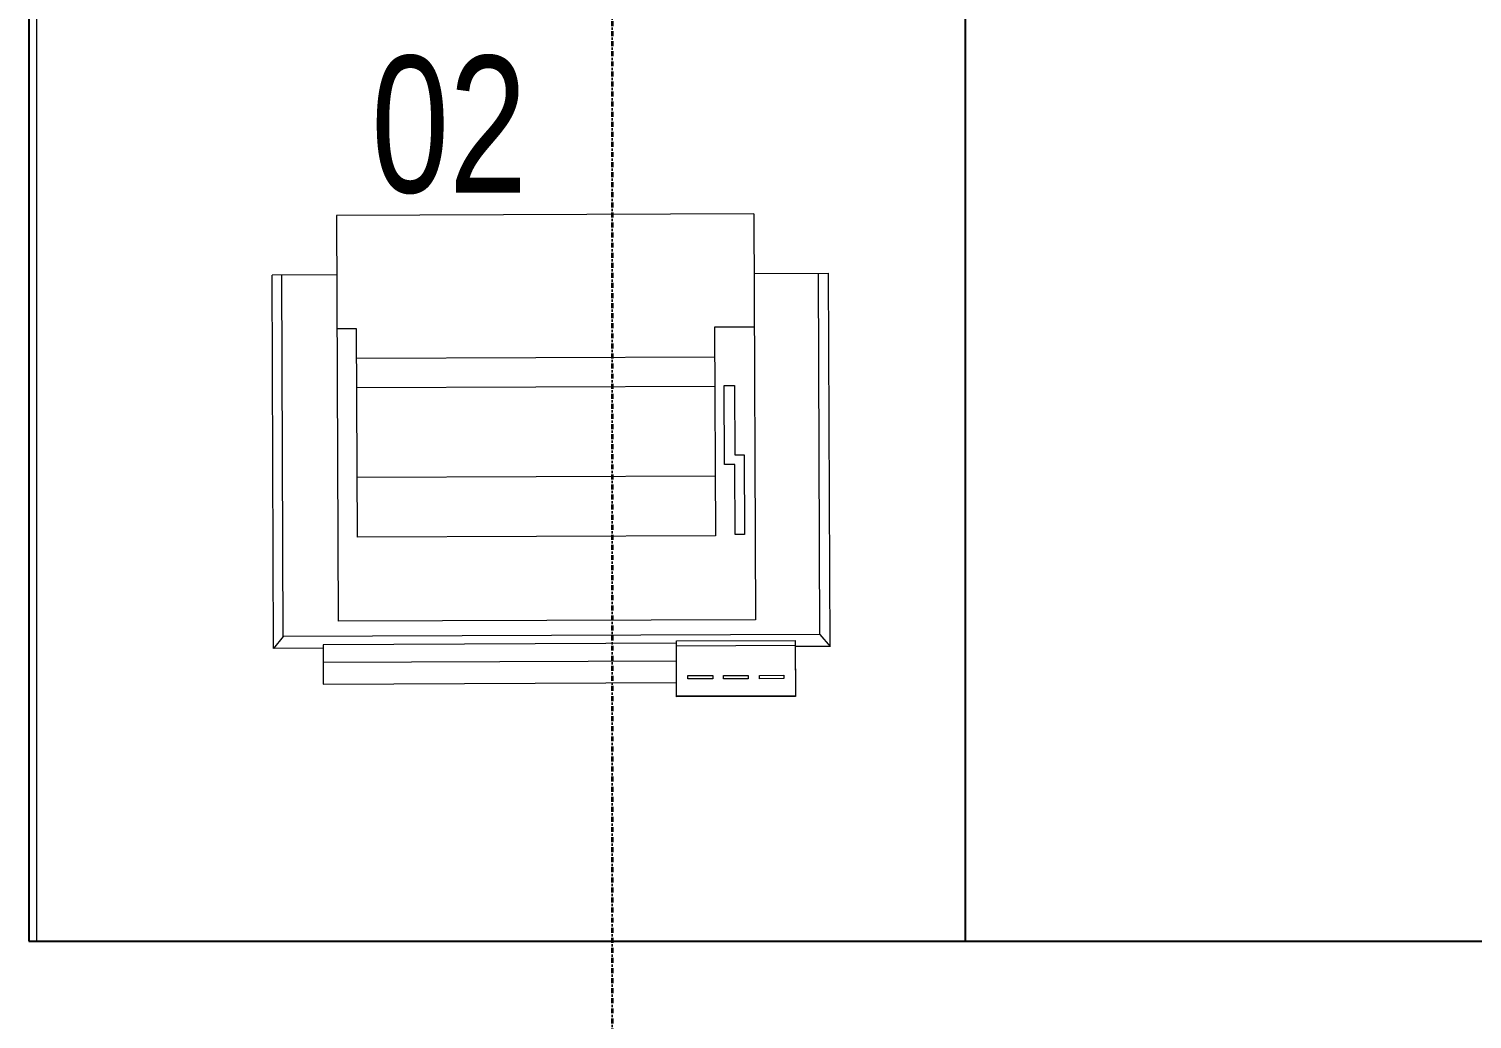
# Model space of a CAD drawing. Extents: x -12260 to 184725, y -29287 to 19916.
# Drawn here: x 39476 to 40400, y 2310 to 2944 of the extents above; entities that cross this region are included whole.
import ezdxf

# ---------------------------------------------------------------- set-up
doc = ezdxf.new("R2010")
doc.units = 0
doc.header["$LTSCALE"] = 0.25
doc.linetypes.add('DASHDOT', pattern=[25.4, 12.7, -6.35, 0, -6.35])
for name, color, linetype, lineweight in [('01-First Floor-FUR$0$72_EGR_EQP_TAG', 142, 'Continuous', 5), ('01-First Floor-FUR$0$LOADING', 253, 'Continuous', 5), ('01-First Floor-FUR$0$Walls', 251, 'Continuous', 5), ('E-LITE-CLNG-CNDT', 6, 'DASHDOT', 35)]:
    doc.layers.add(name, color=color, linetype=linetype, lineweight=lineweight)
doc.layers.add('01-First Floor-FUR$0$FALSE CEILING', color=251, linetype='Continuous')
doc.styles.add('01-First Floor-FUR$0$X3G_ENTITY_257CFD', font='swisscl.ttf', dxfattribs={"height": 200})

# ---------------------------------------------------------------- blocks, each defined once
blk = doc.blocks.new('01-First Floor-FUR$0$GF21046B-P')
at = {"color": 0}
blk.add_lwpolyline([(0, 0), (1, 0), (1, 0.6), (0, 0.6)], close=True, dxfattribs=at)
blk = doc.blocks.new('01-First Floor-FUR$0$ITPPLT2C-P')
at = {"color": 0}
for p, q in [((0.02286, 0.03177), (0.26184, 0.03177)), ((0.03041, 0.02557), (0.02286, 0.03177)), ((0.02286, 0), (0.02286, 0.03177)), ((0.26184, -0.00959), (0.26184, 0.03177)), ((0.03041, -0.31823), (0.03041, 0.02557)), ((0.03041, 0.02557), (0.26184, 0.02557)), ((0, 0), (0, -0.22622)), ((0.02518, 0), (0, 0)), ((0.01395, 0), (0.01395, -0.22622)), ((0.02518, 0), (0.01395, 0)), ((0.02518, -0.22622), (0.02518, 0)), ((0.0401, -0.27688), (0.0401, -0.00959)), ((0.3, -0.00959), (0.0401, -0.00959)), ((0.22741, -0.02218), (0.22741, -0.00959)), ((0.3, -0.27688), (0.3, -0.00959)), ((0.09395, -0.2515), (0.09395, -0.02218)), ((0.09395, -0.02218), (0.22741, -0.02218)), ((0.13211, -0.2515), (0.13211, -0.02218)), ((0.18945, -0.2515), (0.18945, -0.02218)), ((0.20824, -0.2515), (0.20824, -0.02218)), ((-0.0091, -0.22622), (0.02673, -0.22622)), ((-0.0091, -0.30235), (-0.0091, -0.22622)), ((-0.00872, -0.22622), (0.02363, -0.22622)), ((-0.00872, -0.30235), (-0.00872, -0.22622)), ((0, -0.22622), (0.02518, -0.22622)), ((0.01395, -0.22622), (0.02518, -0.22622)), ((0.02363, -0.22622), (0.02363, -0.30235)), ((0.02673, -0.22622), (0.02673, -0.30235)), ((0.00232, -0.24947), (0.00232, -0.23339)), ((0.00232, -0.23339), (0.00446, -0.23339)), ((0.00446, -0.23339), (0.00446, -0.24947)), ((0.00446, -0.24947), (0.00232, -0.24947)), ((0.00232, -0.27213), (0.00232, -0.25625)), ((0.00232, -0.25625), (0.00446, -0.25625)), ((0.00446, -0.25625), (0.00446, -0.27213)), ((0.22741, -0.2515), (0.09395, -0.2515)), ((0.13947, -0.2575), (0.19003, -0.2575)), ((0.13947, -0.26409), (0.13947, -0.2575)), ((0.19003, -0.2575), (0.19003, -0.26409)), ((0.22741, -0.27688), (0.22741, -0.2515)), ((0.09472, -0.2701), (0.09472, -0.26409)), ((0.09472, -0.26409), (0.13947, -0.26409)), ((0.19003, -0.26409), (0.14567, -0.26409)), ((0.14567, -0.26409), (0.14567, -0.2701)), ((0.00446, -0.27213), (0.00232, -0.27213)), ((0.3, -0.27688), (0.0401, -0.27688)), ((0.14567, -0.2701), (0.09472, -0.2701)), ((0.26184, -0.27688), (0.26184, -0.32462)), ((0.00232, -0.29499), (0.00232, -0.2793)), ((0.00232, -0.2793), (0.00446, -0.2793)), ((0.00446, -0.2793), (0.00446, -0.29499)), ((0.00446, -0.29499), (0.00232, -0.29499)), ((0.02673, -0.30235), (-0.0091, -0.30235)), ((0.02363, -0.30235), (-0.00872, -0.30235)), ((0.02286, -0.32462), (0.02286, -0.30235)), ((0.03041, -0.31823), (0.02286, -0.32462)), ((0.03041, -0.31823), (0.26184, -0.31823)), ((0.02286, -0.32462), (0.26184, -0.32462))]:
    blk.add_line(p, q, dxfattribs=at)
blk = doc.blocks.new('01-First Floor-FUR')
at = {"layer": '01-First Floor-FUR$0$FALSE CEILING', "linetype": 'Continuous'}
blk.add_line((40076, 2360), (40076, 5435), dxfattribs=at)
at = {"layer": '01-First Floor-FUR$0$FALSE CEILING'}
blk.add_lwpolyline([(39476, 2360), (43476, 2360), (43476, 5435), (39476, 5435)], close=True, dxfattribs=at)
at = {"layer": '01-First Floor-FUR$0$Walls'}
for p in [(39476, 5435), (43476, 2360)]:
    blk.add_line(p, (39476, 2360), dxfattribs=at)
at = {"layer": '01-First Floor-FUR$0$LOADING', "extrusion": (-1.59456e-16, 3.19512e-06, 1), "xscale": -1000.000000000004, "yscale": 1000.000000000006, "zscale": 1000.000000000006, "rotation": 180}
blk.add_blockref('01-First Floor-FUR$0$GF21046B-P', (39481, 2960, -0.1), dxfattribs=at)
at = {"layer": '01-First Floor-FUR$0$LOADING', "extrusion": (3.1951e-06, 1.23702e-08, -1), "xscale": -1000.000000000007, "yscale": 1000.000000000008, "zscale": 1000.000000000007, "rotation": 269.7781739466569}
blk.add_blockref('01-First Floor-FUR$0$ITPPLT2C-P', (-39664.59, 2524.55, 0.22), dxfattribs=at)
at = {"layer": '01-First Floor-FUR$0$72_EGR_EQP_TAG', "insert": (39745.16, 2926.68, -0.09), "char_height": 87.473, "attachment_point": 2, "style": '01-First Floor-FUR$0$X3G_ENTITY_257CFD'}
blk.add_mtext('02', dxfattribs=at)

msp = doc.modelspace()

# ---------------------------------------------------------------- linework, layer by layer
at = {"layer": 'E-LITE-CLNG-CNDT', "color": 1}
msp.add_lwpolyline([(40076.04, 3259.99), (39899.63, 3158.14, 0.267949), (39849.63, 3071.54), (39849.63, 190.15, 0.414214), (39949.63, 90.15), (40075.82, 90.15)], format="xyb", dxfattribs=at)

# ---------------------------------------------------------------- block references
at = {"layer": 'E-LITE-CLNG-CNDT'}
msp.add_blockref('01-First Floor-FUR', (0, 0), dxfattribs=at)

doc.saveas('drawing.dxf')
